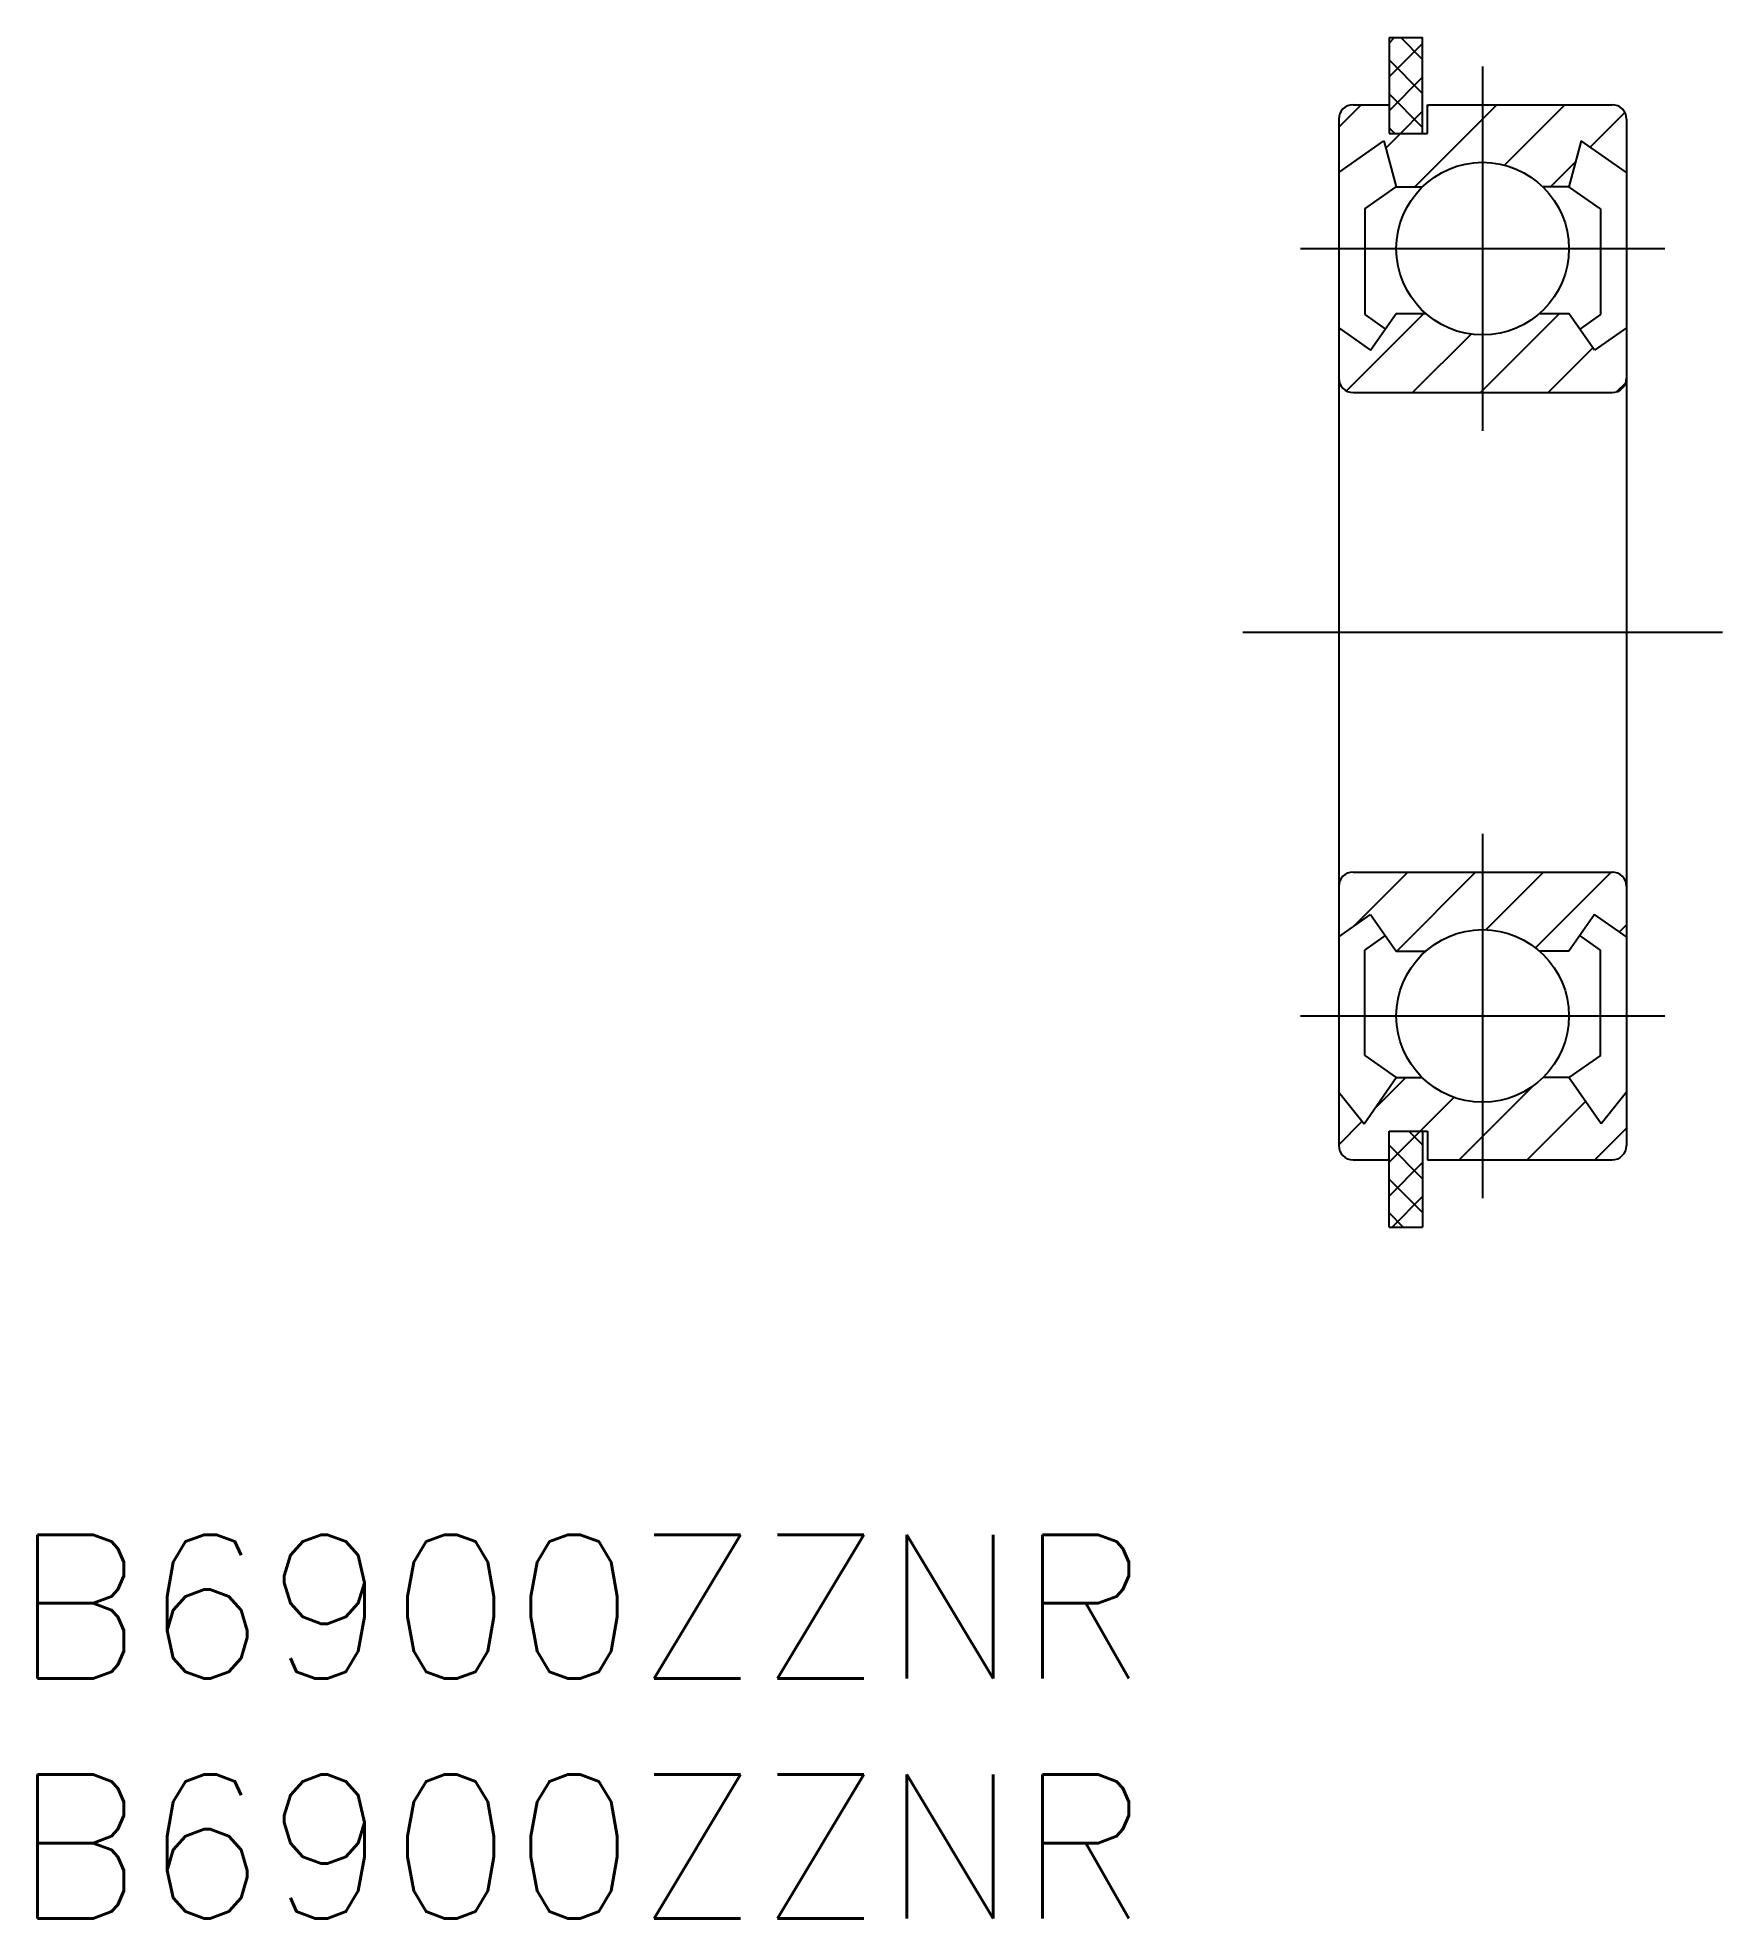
# Model space of a CAD drawing. Extents: x -27.1 to 8, y -26.8 to 12.4.
import ezdxf

# ---------------------------------------------------------------- set-up
doc = ezdxf.new("R2010")
doc.units = 0
doc.linetypes.add('CENTER', pattern=[50.8, 31.75, -6.35, 6.35, -6.35])
doc.layers.get('0').update_dxf_attribs({"linetype": 'CONTINUOUS'})
doc.layers.add('CENTER', color=1, linetype='CENTER')
doc.styles.get("Standard").update_dxf_attribs({"font": 'txt.shx', "height": 3, "bigfont": 'bigfont.shx'})

msp = doc.modelspace()

# ---------------------------------------------------------------- linework, layer by layer
at = {"color": 7, "linetype": 'CONTINUOUS'}
for p, q in [((1.05, 12.4), (1.05, 10.4)), ((1.05, 12.4), (1.75, 12.4)), ((1.75, 10.4), (1.75, 12.4)), ((0.3, 11), (1.05, 11)), ((1.85, 11), (5.7, 11)), ((1.85, 10.4), (1.85, 11)), ((0, 10.7), (0, -10.7)), ((6, 10.7), (6, -10.7)), ((0, 9.586), (0.943, 10.246)), ((0.943, 10.246), (1.2, 9.286)), ((1.05, 10.4), (1.85, 10.4)), ((5.057, 10.246), (4.8, 9.286)), ((6, 9.586), (5.057, 10.246)), ((0.544, 8.827), (1.2, 9.286)), ((1.2, 9.286), (1.74, 9.286)), ((4.8, 9.286), (4.26, 9.286)), ((5.456, 8.827), (4.8, 9.286)), ((0.544, 8.827), (0.544, 6.625)), ((5.456, 8.827), (5.456, 6.625)), ((0, 6.347), (0.664, 5.882)), ((0.544, 6.625), (0.974, 6.324)), ((0.664, 5.882), (1.2, 6.647)), ((1.2, 6.647), (1.813, 6.647)), ((4.187, 6.647), (4.8, 6.647)), ((5.336, 5.882), (4.8, 6.647)), ((5.456, 6.625), (5.026, 6.324)), ((6, 6.347), (5.336, 5.882)), ((0.3, 5), (5.7, 5)), ((0.3, -5), (5.7, -5)), ((0, -6.347), (0.664, -5.882)), ((0.664, -5.882), (1.2, -6.647)), ((5.336, -5.882), (4.8, -6.647)), ((6, -6.347), (5.336, -5.882)), ((0.544, -6.625), (0.974, -6.324)), ((0.544, -8.827), (0.544, -6.625)), ((1.2, -6.647), (1.813, -6.647)), ((4.8, -6.647), (4.187, -6.647)), ((5.456, -6.625), (5.026, -6.324)), ((5.456, -8.827), (5.456, -6.625)), ((0.544, -8.827), (1.2, -9.286)), ((5.456, -8.827), (4.8, -9.286)), ((0.528, -10.246), (1.2, -9.286)), ((1.2, -9.286), (1.74, -9.286)), ((4.8, -9.286), (4.26, -9.286)), ((5.472, -10.246), (4.8, -9.286)), ((0, -9.586), (0.528, -10.246)), ((6, -9.586), (5.472, -10.246)), ((1.05, -10.4), (1.85, -10.4)), ((1.05, -12.4), (1.05, -10.4)), ((1.75, -10.4), (1.75, -12.4)), ((1.85, -10.4), (1.85, -11)), ((0.3, -11), (1.05, -11)), ((1.85, -11), (5.7, -11)), ((1.05, -12.4), (1.75, -12.4))]:
    msp.add_line(p, q, dxfattribs=at)
at = {"color": 3, "linetype": 'CONTINUOUS'}
for p, q in [((1.05, 12.287), (1.163, 12.4)), ((1.05, 11.58), (1.75, 12.28)), ((1.75, 11.942), (1.292, 12.4)), ((1.75, 11.235), (1.05, 11.935)), ((1.05, 10.872), (1.75, 11.572)), ((0, 10.53), (0.47, 11)), ((1.75, 10.528), (1.05, 11.228)), ((1.585, 9.286), (3.299, 11)), ((1.85, 10.965), (1.885, 11)), ((3.455, 9.742), (4.713, 11)), ((1.285, 10.4), (1.75, 10.865)), ((5.243, 10.116), (5.966, 10.839)), ((0.982, 10.098), (1.285, 10.4)), ((1.171, 10.4), (1.05, 10.521)), ((4.413, 9.286), (4.942, 9.815)), ((0, 6.287), (0.035, 6.322)), ((0.161, 5.034), (1.774, 6.647)), ((2.956, 5), (4.603, 6.647)), ((1.541, 5), (2.758, 6.216)), ((4.37, 5), (5.301, 5.931)), ((5.802, 5.018), (5.982, 5.198)), ((0.313, -6.128), (1.441, -5)), ((1.208, -6.647), (2.855, -5)), ((3.068, -6.201), (4.269, -5)), ((4.105, -6.579), (5.684, -5)), ((5.853, -6.244), (6, -6.098)), ((0.738, -9.946), (1.398, -9.286)), ((1.698, -10.4), (2.401, -9.697)), ((2.512, -11), (4.05, -9.462)), ((3.926, -11), (5.146, -9.78)), ((0, -10.684), (0.488, -10.196)), ((1.05, -11.048), (1.698, -10.4)), ((1.75, -10.686), (1.464, -10.4)), ((5.34, -11), (6, -10.34)), ((1.75, -11.393), (1.05, -10.693)), ((1.05, -11.755), (1.75, -11.055)), ((1.75, -12.1), (1.05, -11.4)), ((1.112, -12.4), (1.75, -11.762)), ((1.343, -12.4), (1.05, -12.107))]:
    msp.add_line(p, q, dxfattribs=at)
at = {"color": 7, "linetype": 'CONTINUOUS'}
for centre in [(3, 8), (3, -8)]:
    msp.add_circle(centre, 1.8, dxfattribs=at)
for centre, start, end in [((0.3, 10.7), 90, 180), ((5.7, 10.7), 0, 90), ((0.3, 5.3), 180, 270), ((5.7, 5.3), 270, 0), ((0.3, -5.3), 90, 180), ((5.7, -5.3), 0, 90), ((0.3, -10.7), 180, 270), ((5.7, -10.7), 270, 0)]:
    msp.add_arc(centre, 0.3, start, end, dxfattribs=at)
at = {"layer": 'CENTER', "color": 1, "linetype": 'CENTER'}
for p, q in [((3, 11.8), (3, 4.2)), ((-0.8, 8), (6.8, 8)), ((-2, 0), (8, 0)), ((3, -4.2), (3, -11.8)), ((-0.8, -8), (6.8, -8))]:
    msp.add_line(p, q, dxfattribs=at)

# ---------------------------------------------------------------- texts
at = {"color": 7, "linetype": 'CONTINUOUS'}
for p in [(-27.646, -21.816), (-27.646, -26.816)]:
    msp.add_text('B6900ZZNR', height=3, dxfattribs=at).set_placement(p)

doc.saveas('drawing.dxf')
